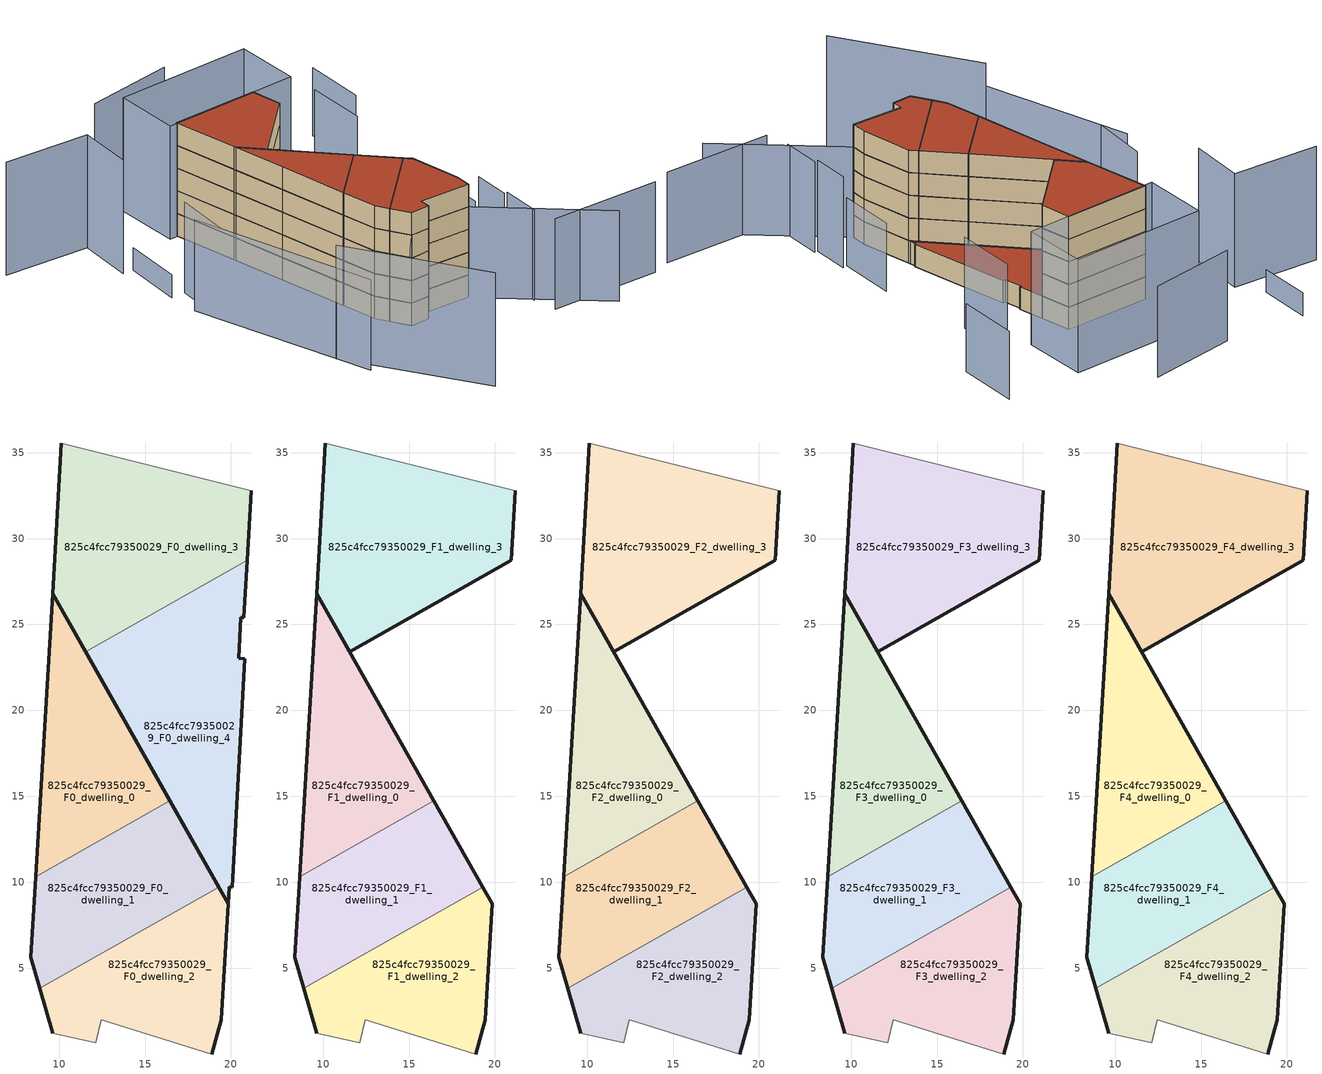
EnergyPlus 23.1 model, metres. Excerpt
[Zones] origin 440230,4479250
825c4fcc79350029_F0_dwelling_0
 floor ground (EU_floor_Construction): 16.44,14.75 9.62,26.79 9.21,19.54 8.64,10.33 z0
 wall outside (EU_wall_Construction): 8.64,10.33 9.21,19.54 9.62,26.79 16.44,14.75 z0:3
 wall to 825c4fcc79350029_F0_dwelling_1 (EU_wall_Construction): 16.44,14.75 8.64,10.33 z0:3
825c4fcc79350029_F0_dwelling_1
 floor ground (EU_floor_Construction): 19.29,9.72 16.44,14.75 8.64,10.33 8.36,5.64 8.88,3.83 z0
 wall outside (EU_wall_Construction): 16.44,14.75 19.29,9.72 / 8.88,3.83 8.36,5.64 8.64,10.33 z0:3
 wall to 825c4fcc79350029_F0_dwelling_2 (EU_wall_Construction): 19.29,9.72 8.88,3.83 z0:3
825c4fcc79350029_F0_dwelling_2
 floor ground (EU_floor_Construction): 18.89,0 19.44,1.98 19.84,8.73 19.29,9.72 8.88,3.83 9.64,1.21 12.13,0.64 12.47,1.99 z0
 wall outside (EU_wall_Construction): 9.64,1.21 8.88,3.83 / 19.29,9.72 19.84,8.73 19.44,1.98 18.89,0 z0:3
 wall adiabatic (EU_wall_Construction): 18.89,0 12.47,1.99 12.13,0.64 9.64,1.21 z0:3
825c4fcc79350029_F0_dwelling_3
 floor ground (EU_floor_Construction): 20.95,28.73 21.17,32.79 10.13,35.56 9.62,26.79 11.54,23.41 z0
 wall outside (EU_wall_Construction): 11.54,23.41 9.62,26.79 10.13,35.56 / 21.17,32.79 20.95,28.73 z0:3
 wall adiabatic (EU_wall_Construction): 10.13,35.56 21.17,32.79 z0:3
 wall to 825c4fcc79350029_F0_dwelling_4 (EU_wall_Construction): 20.95,28.73 11.54,23.41 z0:3
825c4fcc79350029_F0_dwelling_4
 floor ground (EU_floor_Construction): 19.84,8.73 19.9,9.73 20.07,9.72 20.79,23 20.44,23.05 20.56,25.43 20.76,25.4 20.95,28.73 11.54,23.41 z0
 wall outside (EU_wall_Construction): 20.95,28.73 20.76,25.4 20.56,25.43 20.44,23.05 20.79,23 20.07,9.72 19.9,9.73 19.84,8.73 11.54,23.41 z0:3
 roof outside (EU_roof_Construction): 20.95,28.73 20.76,25.4 20.56,25.43 20.44,23.05 20.79,23 20.07,9.72 19.9,9.73 19.84,8.73 11.54,23.41 z3
825c4fcc79350029_F1_dwelling_0
 floor to 825c4fcc79350029_F0_dwelling_0 (EU_floor_Construction): 16.44,14.75 9.62,26.79 9.21,19.54 8.64,10.33 z3
 wall outside (EU_wall_Construction): 8.64,10.33 9.21,19.54 9.62,26.79 16.44,14.75 z3:6
 wall to 825c4fcc79350029_F1_dwelling_1 (EU_wall_Construction): 16.44,14.75 8.64,10.33 z3:6
825c4fcc79350029_F1_dwelling_1
 floor to 825c4fcc79350029_F0_dwelling_1 (EU_floor_Construction): 19.29,9.72 16.44,14.75 8.64,10.33 8.36,5.64 8.88,3.83 z3
 wall outside (EU_wall_Construction): 16.44,14.75 19.29,9.72 / 8.88,3.83 8.36,5.64 8.64,10.33 z3:6
 wall to 825c4fcc79350029_F1_dwelling_2 (EU_wall_Construction): 19.29,9.72 8.88,3.83 z3:6
825c4fcc79350029_F1_dwelling_2
 floor to 825c4fcc79350029_F0_dwelling_2 (EU_floor_Construction): 18.89,0 19.44,1.98 19.84,8.73 19.29,9.72 8.88,3.83 9.64,1.21 12.13,0.64 12.47,1.99 z3
 wall outside (EU_wall_Construction): 9.64,1.21 8.88,3.83 / 19.29,9.72 19.84,8.73 19.44,1.98 18.89,0 z3:6
 wall adiabatic (EU_wall_Construction): 18.89,0 12.47,1.99 12.13,0.64 9.64,1.21 z3:6
825c4fcc79350029_F1_dwelling_3
 floor to 825c4fcc79350029_F0_dwelling_3 (EU_floor_Construction): 20.95,28.73 21.17,32.79 10.13,35.56 9.62,26.79 11.54,23.41 z3
 wall outside (EU_wall_Construction): 21.17,32.79 20.95,28.73 11.54,23.41 9.62,26.79 10.13,35.56 z3:6
 wall adiabatic (EU_wall_Construction): 10.13,35.56 21.17,32.79 z3:6
825c4fcc79350029_F2_dwelling_0
 floor to 825c4fcc79350029_F1_dwelling_0 (EU_floor_Construction): 16.44,14.75 9.62,26.79 9.21,19.54 8.64,10.33 z6
 wall outside (EU_wall_Construction): 8.64,10.33 9.21,19.54 9.62,26.79 16.44,14.75 z6:9
 wall to 825c4fcc79350029_F2_dwelling_1 (EU_wall_Construction): 16.44,14.75 8.64,10.33 z6:9
825c4fcc79350029_F2_dwelling_1
 floor to 825c4fcc79350029_F1_dwelling_1 (EU_floor_Construction): 19.29,9.72 16.44,14.75 8.64,10.33 8.36,5.64 8.88,3.83 z6
 wall outside (EU_wall_Construction): 16.44,14.75 19.29,9.72 / 8.88,3.83 8.36,5.64 8.64,10.33 z6:9
 wall to 825c4fcc79350029_F2_dwelling_2 (EU_wall_Construction): 19.29,9.72 8.88,3.83 z6:9
825c4fcc79350029_F2_dwelling_2
 floor to 825c4fcc79350029_F1_dwelling_2 (EU_floor_Construction): 18.89,0 19.44,1.98 19.84,8.73 19.29,9.72 8.88,3.83 9.64,1.21 12.13,0.64 12.47,1.99 z6
 wall outside (EU_wall_Construction): 9.64,1.21 8.88,3.83 / 19.29,9.72 19.84,8.73 19.44,1.98 18.89,0 z6:9
 wall adiabatic (EU_wall_Construction): 18.89,0 12.47,1.99 12.13,0.64 9.64,1.21 z6:9
825c4fcc79350029_F2_dwelling_3
 floor to 825c4fcc79350029_F1_dwelling_3 (EU_floor_Construction): 20.95,28.73 21.17,32.79 10.13,35.56 9.62,26.79 11.54,23.41 z6
 wall outside (EU_wall_Construction): 21.17,32.79 20.95,28.73 11.54,23.41 9.62,26.79 10.13,35.56 z6:9
 wall adiabatic (EU_wall_Construction): 10.13,35.56 21.17,32.79 z6:9
825c4fcc79350029_F3_dwelling_0
 floor to 825c4fcc79350029_F2_dwelling_0 (EU_floor_Construction): 16.44,14.75 9.62,26.79 9.21,19.54 8.64,10.33 z9
 wall outside (EU_wall_Construction): 8.64,10.33 9.21,19.54 9.62,26.79 16.44,14.75 z9:12
 wall to 825c4fcc79350029_F3_dwelling_1 (EU_wall_Construction): 16.44,14.75 8.64,10.33 z9:12
825c4fcc79350029_F3_dwelling_1
 floor to 825c4fcc79350029_F2_dwelling_1 (EU_floor_Construction): 19.29,9.72 16.44,14.75 8.64,10.33 8.36,5.64 8.88,3.83 z9
 wall outside (EU_wall_Construction): 16.44,14.75 19.29,9.72 / 8.88,3.83 8.36,5.64 8.64,10.33 z9:12
 wall to 825c4fcc79350029_F3_dwelling_2 (EU_wall_Construction): 19.29,9.72 8.88,3.83 z9:12
825c4fcc79350029_F3_dwelling_2
 floor to 825c4fcc79350029_F2_dwelling_2 (EU_floor_Construction): 18.89,0 19.44,1.98 19.84,8.73 19.29,9.72 8.88,3.83 9.64,1.21 12.13,0.64 12.47,1.99 z9
 wall outside (EU_wall_Construction): 9.64,1.21 8.88,3.83 / 19.29,9.72 19.84,8.73 19.44,1.98 18.89,0 z9:12
 wall adiabatic (EU_wall_Construction): 18.89,0 12.47,1.99 12.13,0.64 9.64,1.21 z9:12
825c4fcc79350029_F3_dwelling_3
 floor to 825c4fcc79350029_F2_dwelling_3 (EU_floor_Construction): 20.95,28.73 21.17,32.79 10.13,35.56 9.62,26.79 11.54,23.41 z9
 wall outside (EU_wall_Construction): 21.17,32.79 20.95,28.73 11.54,23.41 9.62,26.79 10.13,35.56 z9:12
 wall adiabatic (EU_wall_Construction): 10.13,35.56 21.17,32.79 z9:12
825c4fcc79350029_F4_dwelling_0
 floor to 825c4fcc79350029_F3_dwelling_0 (EU_floor_Construction): 16.44,14.75 9.62,26.79 9.21,19.54 8.64,10.33 z12
 wall outside (EU_wall_Construction): 8.64,10.33 9.21,19.54 9.62,26.79 16.44,14.75 z12:15
 wall to 825c4fcc79350029_F4_dwelling_1 (EU_wall_Construction): 16.44,14.75 8.64,10.33 z12:15
 roof outside (EU_roof_Construction): 9.62,26.79 16.44,14.75 8.64,10.33 9.21,19.54 z15
825c4fcc79350029_F4_dwelling_1
 floor to 825c4fcc79350029_F3_dwelling_1 (EU_floor_Construction): 19.29,9.72 16.44,14.75 8.64,10.33 8.36,5.64 8.88,3.83 z12
 wall outside (EU_wall_Construction): 16.44,14.75 19.29,9.72 / 8.88,3.83 8.36,5.64 8.64,10.33 z12:15
 wall to 825c4fcc79350029_F4_dwelling_2 (EU_wall_Construction): 19.29,9.72 8.88,3.83 z12:15
 roof outside (EU_roof_Construction): 16.44,14.75 19.29,9.72 8.88,3.83 8.36,5.64 8.64,10.33 z15
825c4fcc79350029_F4_dwelling_2
 floor to 825c4fcc79350029_F3_dwelling_2 (EU_floor_Construction): 18.89,0 19.44,1.98 19.84,8.73 19.29,9.72 8.88,3.83 9.64,1.21 12.13,0.64 12.47,1.99 z12
 wall outside (EU_wall_Construction): 9.64,1.21 8.88,3.83 / 19.29,9.72 19.84,8.73 19.44,1.98 18.89,0 z12:15
 wall adiabatic (EU_wall_Construction): 18.89,0 12.47,1.99 12.13,0.64 9.64,1.21 z12:15
 roof outside (EU_roof_Construction): 19.29,9.72 19.84,8.73 19.44,1.98 18.89,0 12.47,1.99 12.13,0.64 9.64,1.21 8.88,3.83 z15
825c4fcc79350029_F4_dwelling_3
 floor to 825c4fcc79350029_F3_dwelling_3 (EU_floor_Construction): 20.95,28.73 21.17,32.79 10.13,35.56 9.62,26.79 11.54,23.41 z12
 wall outside (EU_wall_Construction): 21.17,32.79 20.95,28.73 11.54,23.41 9.62,26.79 10.13,35.56 z12:15
 wall adiabatic (EU_wall_Construction): 10.13,35.56 21.17,32.79 z12:15
 roof outside (EU_roof_Construction): 21.17,32.79 20.95,28.73 11.54,23.41 9.62,26.79 10.13,35.56 z15
shading: 22.66,-9.66 36.51,-13.6 / 6.94,-0.61 15.43,5.12 / 15.43,5.12 28.61,-14.41 / 22.91,-6.41 24.26,-1.51 / 23.87,-1.4 25.16,3.29 / -2.52,23.34 -1.45,-1.21 / 0.1,26.79 -2.36,19.63 / 28.04,22.91 30.09,30.57 / 23.79,47.57 12.24,48.89 z0:12; 24.61,3.37 26.57,10.53 / 36.06,29.19 38.28,37.02 z0:9; 0.75,34.68 -1.7,27.32 / 2.3,52.31 0.49,45.67 z0:3; -9.05,45.65 1.74,42.05 / 1.74,42.05 -0.57,35.11 / -1.66,3.58 4.19,-14.92 / 11.05,43.9 28.54,39.71 / 28.54,39.71 26.56,31.43 / 26.56,31.43 9.06,35.63 / 9.06,35.63 11.05,43.9 z0:15
[Building]
EU S2 Campaign: North Axis=0; Terrain=City; Solar Distribution=FullExterior
[Site:Location]
Madrid: Latitude=40.5; Longitude=-3.5; Time Zone=1; Elevation=609
[SizingPeriod:WeatherFileDays]
AnnualSizingPeriod: Begin Month=1; Begin Day of Month=1; End Month=12; End Day of Month=31; Day of Week for Start Day=Monday; Use Weather File Daylight Saving Period=No; Use Weather File Rain and Snow Indicators=No
[MATERIAL]
EU_InternalMass_Material: Roughness=MediumRough; Thickness=0.1; Conductivity=1; Density=1800; Specific Heat=900; Thermal Absorptance=0.9; Solar Absorptance=0.7; Visible Absorptance=0.7
[MATERIAL:NOMASS] Roughness=MediumRough; Thermal Absorptance=0.9; Solar Absorptance=0.7; Visible Absorptance=0.7
Name | Thermal Resistance
EU_wall_NoMass | 1.60022
EU_roof_NoMass | 1.57597
EU_floor_NoMass | 0.470652
[CONSTRUCTION]
EU_wall_Construction: EU_wall_NoMass
EU_roof_Construction: EU_roof_NoMass
EU_floor_Construction: EU_floor_NoMass
EU_InternalMass_Construction: EU_InternalMass_Material
[ZONE] Type=1; Multiplier=1; Ceiling Height=autocalculate; Floor Area=autocalculate; Part of Total Floor Area=Yes
Name | Volume
825c4fcc79350029_F0_dwelling_0; 825c4fcc79350029_F1_dwelling_0; 825c4fcc79350029_F2_dwelling_0; 825c4fcc79350029_F3_dwelling_0; 825c4fcc79350029_F4_dwelling_0 | 185.689
825c4fcc79350029_F0_dwelling_1; 825c4fcc79350029_F1_dwelling_1; 825c4fcc79350029_F2_dwelling_1; 825c4fcc79350029_F3_dwelling_1; 825c4fcc79350029_F4_dwelling_1 | 185.705
825c4fcc79350029_F0_dwelling_2; 825c4fcc79350029_F1_dwelling_2; 825c4fcc79350029_F2_dwelling_2; 825c4fcc79350029_F3_dwelling_2; 825c4fcc79350029_F4_dwelling_2 | 185.713
825c4fcc79350029_F0_dwelling_3; 825c4fcc79350029_F1_dwelling_3; 825c4fcc79350029_F2_dwelling_3; 825c4fcc79350029_F3_dwelling_3; 825c4fcc79350029_F4_dwelling_3 | 278.52
825c4fcc79350029_F0_dwelling_4 | 278.539
[INTERNALMASS] Construction=EU_InternalMass_Construction
Name | Zone or ZoneList | Surface Area
825c4fcc79350029_F0_dwelling_0_EU_InternalMass | 825c4fcc79350029_F0_dwelling_0 | 61.8965
825c4fcc79350029_F0_dwelling_1_EU_InternalMass | 825c4fcc79350029_F0_dwelling_1 | 61.9018
825c4fcc79350029_F0_dwelling_2_EU_InternalMass | 825c4fcc79350029_F0_dwelling_2 | 61.9043
825c4fcc79350029_F0_dwelling_3_EU_InternalMass | 825c4fcc79350029_F0_dwelling_3 | 92.8402
825c4fcc79350029_F0_dwelling_4_EU_InternalMass | 825c4fcc79350029_F0_dwelling_4 | 92.8464
825c4fcc79350029_F1_dwelling_0_EU_InternalMass | 825c4fcc79350029_F1_dwelling_0 | 92.8487
825c4fcc79350029_F1_dwelling_1_EU_InternalMass | 825c4fcc79350029_F1_dwelling_1 | 92.8534
825c4fcc79350029_F1_dwelling_2_EU_InternalMass | 825c4fcc79350029_F1_dwelling_2 | 92.8402
825c4fcc79350029_F1_dwelling_3_EU_InternalMass | 825c4fcc79350029_F1_dwelling_3 | 92.8464
825c4fcc79350029_F2_dwelling_0_EU_InternalMass | 825c4fcc79350029_F2_dwelling_0 | 92.8487
825c4fcc79350029_F2_dwelling_1_EU_InternalMass | 825c4fcc79350029_F2_dwelling_1 | 92.8534
825c4fcc79350029_F2_dwelling_2_EU_InternalMass | 825c4fcc79350029_F2_dwelling_2 | 92.8402
825c4fcc79350029_F2_dwelling_3_EU_InternalMass | 825c4fcc79350029_F2_dwelling_3 | 92.8464
825c4fcc79350029_F3_dwelling_0_EU_InternalMass | 825c4fcc79350029_F3_dwelling_0 | 92.8487
825c4fcc79350029_F3_dwelling_1_EU_InternalMass | 825c4fcc79350029_F3_dwelling_1 | 92.8534
825c4fcc79350029_F3_dwelling_2_EU_InternalMass | 825c4fcc79350029_F3_dwelling_2 | 92.8402
825c4fcc79350029_F3_dwelling_3_EU_InternalMass | 825c4fcc79350029_F3_dwelling_3 | 92.8464
825c4fcc79350029_F4_dwelling_0_EU_InternalMass | 825c4fcc79350029_F4_dwelling_0 | 92.8487
825c4fcc79350029_F4_dwelling_1_EU_InternalMass | 825c4fcc79350029_F4_dwelling_1 | 92.8534
825c4fcc79350029_F4_dwelling_2_EU_InternalMass | 825c4fcc79350029_F4_dwelling_2 | 92.8402
825c4fcc79350029_F4_dwelling_3_EU_InternalMass | 825c4fcc79350029_F4_dwelling_3 | 92.8464
[OTHEREQUIPMENT] Fuel Type=Electricity; Design Level Calculation Method=Watts/Area; Power per Zone Floor Area=1; Fraction Latent=0; Fraction Radiant=0; Fraction Lost=0; Carbon Dioxide Generation Rate=0; EndUse Subcategory=EU_Step8_InternalGains
Name | Zone or ZoneList or Space or SpaceList | Schedule
EU_Step8_InternalGain_825c4fcc79350029_F0_dwelling_0_f000 | 825c4fcc79350029_F0_dwelling_0 | EU_Step8_GainSchedule_825c4fcc79350029_F0_dwelling_0_f000
EU_Step8_InternalGain_825c4fcc79350029_F0_dwelling_1_f000 | 825c4fcc79350029_F0_dwelling_1 | EU_Step8_GainSchedule_825c4fcc79350029_F0_dwelling_1_f000
EU_Step8_InternalGain_825c4fcc79350029_F0_dwelling_2_f000 | 825c4fcc79350029_F0_dwelling_2 | EU_Step8_GainSchedule_825c4fcc79350029_F0_dwelling_2_f000
EU_Step8_InternalGain_825c4fcc79350029_F0_dwelling_3_f000 | 825c4fcc79350029_F0_dwelling_3 | EU_Step8_GainSchedule_825c4fcc79350029_F0_dwelling_3_f000
EU_Step8_InternalGain_825c4fcc79350029_F0_dwelling_4_f000 | 825c4fcc79350029_F0_dwelling_4 | EU_Step8_GainSchedule_825c4fcc79350029_F0_dwelling_4_f000
EU_Step8_InternalGain_825c4fcc79350029_F1_dwelling_0_f000 | 825c4fcc79350029_F1_dwelling_0 | EU_Step8_GainSchedule_825c4fcc79350029_F1_dwelling_0_f000
EU_Step8_InternalGain_825c4fcc79350029_F1_dwelling_1_f000 | 825c4fcc79350029_F1_dwelling_1 | EU_Step8_GainSchedule_825c4fcc79350029_F1_dwelling_1_f000
EU_Step8_InternalGain_825c4fcc79350029_F1_dwelling_2_f000 | 825c4fcc79350029_F1_dwelling_2 | EU_Step8_GainSchedule_825c4fcc79350029_F1_dwelling_2_f000
EU_Step8_InternalGain_825c4fcc79350029_F1_dwelling_3_f000 | 825c4fcc79350029_F1_dwelling_3 | EU_Step8_GainSchedule_825c4fcc79350029_F1_dwelling_3_f000
EU_Step8_InternalGain_825c4fcc79350029_F2_dwelling_0_f000 | 825c4fcc79350029_F2_dwelling_0 | EU_Step8_GainSchedule_825c4fcc79350029_F2_dwelling_0_f000
EU_Step8_InternalGain_825c4fcc79350029_F2_dwelling_1_f000 | 825c4fcc79350029_F2_dwelling_1 | EU_Step8_GainSchedule_825c4fcc79350029_F2_dwelling_1_f000
EU_Step8_InternalGain_825c4fcc79350029_F2_dwelling_2_f000 | 825c4fcc79350029_F2_dwelling_2 | EU_Step8_GainSchedule_825c4fcc79350029_F2_dwelling_2_f000
EU_Step8_InternalGain_825c4fcc79350029_F2_dwelling_3_f000 | 825c4fcc79350029_F2_dwelling_3 | EU_Step8_GainSchedule_825c4fcc79350029_F2_dwelling_3_f000
EU_Step8_InternalGain_825c4fcc79350029_F3_dwelling_0_f000 | 825c4fcc79350029_F3_dwelling_0 | EU_Step8_GainSchedule_825c4fcc79350029_F3_dwelling_0_f000
EU_Step8_InternalGain_825c4fcc79350029_F3_dwelling_1_f000 | 825c4fcc79350029_F3_dwelling_1 | EU_Step8_GainSchedule_825c4fcc79350029_F3_dwelling_1_f000
EU_Step8_InternalGain_825c4fcc79350029_F3_dwelling_2_f000 | 825c4fcc79350029_F3_dwelling_2 | EU_Step8_GainSchedule_825c4fcc79350029_F3_dwelling_2_f000
EU_Step8_InternalGain_825c4fcc79350029_F3_dwelling_3_f000 | 825c4fcc79350029_F3_dwelling_3 | EU_Step8_GainSchedule_825c4fcc79350029_F3_dwelling_3_f000
EU_Step8_InternalGain_825c4fcc79350029_F4_dwelling_0_f000 | 825c4fcc79350029_F4_dwelling_0 | EU_Step8_GainSchedule_825c4fcc79350029_F4_dwelling_0_f000
EU_Step8_InternalGain_825c4fcc79350029_F4_dwelling_1_f000 | 825c4fcc79350029_F4_dwelling_1 | EU_Step8_GainSchedule_825c4fcc79350029_F4_dwelling_1_f000
EU_Step8_InternalGain_825c4fcc79350029_F4_dwelling_2_f000 | 825c4fcc79350029_F4_dwelling_2 | EU_Step8_GainSchedule_825c4fcc79350029_F4_dwelling_2_f000
EU_Step8_InternalGain_825c4fcc79350029_F4_dwelling_3_f000 | 825c4fcc79350029_F4_dwelling_3 | EU_Step8_GainSchedule_825c4fcc79350029_F4_dwelling_3_f000
[ZONEVENTILATION:DESIGNFLOWRATE] Schedule=EU_AlwaysOn; Design Flow Rate Calculation Method=AirChanges/Hour; Air Changes per Hour=0.480704; Ventilation Type=Natural; Fan Pressure Rise=0; Fan Total Efficiency=1; Constant Term Coefficient=1; Temperature Term Coefficient=0; Velocity Term Coefficient=0; Velocity Squared Term Coefficient=0; Minimum Indoor Temperature=-100; Maximum Indoor Temperature=100; Delta Temperature=-100; Minimum Outdoor Temperature=-100; Maximum Outdoor Temperature=100; Maximum Wind Speed=40
Name | Zone or ZoneList or Space or SpaceList
EU_ConstantAir_825c4fcc79350029_F0_dwelling_0 | 825c4fcc79350029_F0_dwelling_0
EU_ConstantAir_825c4fcc79350029_F0_dwelling_1 | 825c4fcc79350029_F0_dwelling_1
EU_ConstantAir_825c4fcc79350029_F0_dwelling_2 | 825c4fcc79350029_F0_dwelling_2
EU_ConstantAir_825c4fcc79350029_F0_dwelling_3 | 825c4fcc79350029_F0_dwelling_3
EU_ConstantAir_825c4fcc79350029_F0_dwelling_4 | 825c4fcc79350029_F0_dwelling_4
EU_ConstantAir_825c4fcc79350029_F1_dwelling_0 | 825c4fcc79350029_F1_dwelling_0
EU_ConstantAir_825c4fcc79350029_F1_dwelling_1 | 825c4fcc79350029_F1_dwelling_1
EU_ConstantAir_825c4fcc79350029_F1_dwelling_2 | 825c4fcc79350029_F1_dwelling_2
EU_ConstantAir_825c4fcc79350029_F1_dwelling_3 | 825c4fcc79350029_F1_dwelling_3
EU_ConstantAir_825c4fcc79350029_F2_dwelling_0 | 825c4fcc79350029_F2_dwelling_0
EU_ConstantAir_825c4fcc79350029_F2_dwelling_1 | 825c4fcc79350029_F2_dwelling_1
EU_ConstantAir_825c4fcc79350029_F2_dwelling_2 | 825c4fcc79350029_F2_dwelling_2
EU_ConstantAir_825c4fcc79350029_F2_dwelling_3 | 825c4fcc79350029_F2_dwelling_3
EU_ConstantAir_825c4fcc79350029_F3_dwelling_0 | 825c4fcc79350029_F3_dwelling_0
EU_ConstantAir_825c4fcc79350029_F3_dwelling_1 | 825c4fcc79350029_F3_dwelling_1
EU_ConstantAir_825c4fcc79350029_F3_dwelling_2 | 825c4fcc79350029_F3_dwelling_2
EU_ConstantAir_825c4fcc79350029_F3_dwelling_3 | 825c4fcc79350029_F3_dwelling_3
EU_ConstantAir_825c4fcc79350029_F4_dwelling_0 | 825c4fcc79350029_F4_dwelling_0
EU_ConstantAir_825c4fcc79350029_F4_dwelling_1 | 825c4fcc79350029_F4_dwelling_1
EU_ConstantAir_825c4fcc79350029_F4_dwelling_2 | 825c4fcc79350029_F4_dwelling_2
EU_ConstantAir_825c4fcc79350029_F4_dwelling_3 | 825c4fcc79350029_F4_dwelling_3
[HVACTEMPLATE:THERMOSTAT] Constant Heating Setpoint=20; Constant Cooling Setpoint=50
EU_HeatOnly_825c4fcc79350029_F0_dwelling_0; EU_HeatOnly_825c4fcc79350029_F0_dwelling_1; EU_HeatOnly_825c4fcc79350029_F0_dwelling_2; EU_HeatOnly_825c4fcc79350029_F0_dwelling_3; EU_HeatOnly_825c4fcc79350029_F0_dwelling_4; EU_HeatOnly_825c4fcc79350029_F1_dwelling_0; EU_HeatOnly_825c4fcc79350029_F1_dwelling_1; EU_HeatOnly_825c4fcc79350029_F1_dwelling_2; EU_HeatOnly_825c4fcc79350029_F1_dwelling_3; EU_HeatOnly_825c4fcc79350029_F2_dwelling_0; EU_HeatOnly_825c4fcc79350029_F2_dwelling_1; EU_HeatOnly_825c4fcc79350029_F2_dwelling_2; EU_HeatOnly_825c4fcc79350029_F2_dwelling_3; EU_HeatOnly_825c4fcc79350029_F3_dwelling_0; EU_HeatOnly_825c4fcc79350029_F3_dwelling_1; EU_HeatOnly_825c4fcc79350029_F3_dwelling_2; EU_HeatOnly_825c4fcc79350029_F3_dwelling_3; EU_HeatOnly_825c4fcc79350029_F4_dwelling_0; EU_HeatOnly_825c4fcc79350029_F4_dwelling_1; EU_HeatOnly_825c4fcc79350029_F4_dwelling_2; EU_HeatOnly_825c4fcc79350029_F4_dwelling_3
[HVACTEMPLATE:ZONE:IDEALLOADSAIRSYSTEM] System Availability Schedule=EU_AlwaysOn; Maximum Heating Supply Air Temperature=50; Minimum Cooling Supply Air Temperature=13; Maximum Heating Supply Air Humidity Ratio=0.0156; Minimum Cooling Supply Air Humidity Ratio=0.0077; Heating Limit=NoLimit; Cooling Limit=NoLimit; Heating Availability Schedule=EU_AlwaysOn; Cooling Availability Schedule=EU_CoolingOff; Dehumidification Control Type=ConstantSensibleHeatRatio; Cooling Sensible Heat Ratio=0.7; Dehumidification Setpoint=60; Humidification Control Type=None; Humidification Setpoint=30; Outdoor Air Method=None; Outdoor Air Flow Rate per Person=0.00944; Outdoor Air Flow Rate per Zone Floor Area=0; Outdoor Air Flow Rate per Zone=0; Demand Controlled Ventilation Type=None; Outdoor Air Economizer Type=NoEconomizer; Heat Recovery Type=None; Sensible Heat Recovery Effectiveness=0.7; Latent Heat Recovery Effectiveness=0.65
Name | Template Thermostat
825c4fcc79350029_F0_dwelling_0 | EU_HeatOnly_825c4fcc79350029_F0_dwelling_0
825c4fcc79350029_F0_dwelling_1 | EU_HeatOnly_825c4fcc79350029_F0_dwelling_1
825c4fcc79350029_F0_dwelling_2 | EU_HeatOnly_825c4fcc79350029_F0_dwelling_2
825c4fcc79350029_F0_dwelling_3 | EU_HeatOnly_825c4fcc79350029_F0_dwelling_3
825c4fcc79350029_F0_dwelling_4 | EU_HeatOnly_825c4fcc79350029_F0_dwelling_4
825c4fcc79350029_F1_dwelling_0 | EU_HeatOnly_825c4fcc79350029_F1_dwelling_0
825c4fcc79350029_F1_dwelling_1 | EU_HeatOnly_825c4fcc79350029_F1_dwelling_1
825c4fcc79350029_F1_dwelling_2 | EU_HeatOnly_825c4fcc79350029_F1_dwelling_2
825c4fcc79350029_F1_dwelling_3 | EU_HeatOnly_825c4fcc79350029_F1_dwelling_3
825c4fcc79350029_F2_dwelling_0 | EU_HeatOnly_825c4fcc79350029_F2_dwelling_0
825c4fcc79350029_F2_dwelling_1 | EU_HeatOnly_825c4fcc79350029_F2_dwelling_1
825c4fcc79350029_F2_dwelling_2 | EU_HeatOnly_825c4fcc79350029_F2_dwelling_2
825c4fcc79350029_F2_dwelling_3 | EU_HeatOnly_825c4fcc79350029_F2_dwelling_3
825c4fcc79350029_F3_dwelling_0 | EU_HeatOnly_825c4fcc79350029_F3_dwelling_0
825c4fcc79350029_F3_dwelling_1 | EU_HeatOnly_825c4fcc79350029_F3_dwelling_1
825c4fcc79350029_F3_dwelling_2 | EU_HeatOnly_825c4fcc79350029_F3_dwelling_2
825c4fcc79350029_F3_dwelling_3 | EU_HeatOnly_825c4fcc79350029_F3_dwelling_3
825c4fcc79350029_F4_dwelling_0 | EU_HeatOnly_825c4fcc79350029_F4_dwelling_0
825c4fcc79350029_F4_dwelling_1 | EU_HeatOnly_825c4fcc79350029_F4_dwelling_1
825c4fcc79350029_F4_dwelling_2 | EU_HeatOnly_825c4fcc79350029_F4_dwelling_2
825c4fcc79350029_F4_dwelling_3 | EU_HeatOnly_825c4fcc79350029_F4_dwelling_3
[SIZING:ZONE] Zone Cooling Design Supply Air Temperature Input Method=SupplyAirTemperature; Zone Cooling Design Supply Air Temperature=13; Zone Heating Design Supply Air Temperature Input Method=SupplyAirTemperature; Zone Heating Design Supply Air Temperature=50; Zone Cooling Design Supply Air Humidity Ratio=0.008; Zone Heating Design Supply Air Humidity Ratio=0.008; Cooling Design Air Flow Method=DesignDay; Cooling Design Air Flow Rate=0; Cooling Minimum Air Flow per Zone Floor Area=0.000762; Cooling Minimum Air Flow=0; Cooling Minimum Air Flow Fraction=0.2; Heating Design Air Flow Method=DesignDay; Heating Design Air Flow Rate=0; Heating Maximum Air Flow per Zone Floor Area=0.002032; Heating Maximum Air Flow=0.141576; Heating Maximum Air Flow Fraction=0.3; Account for Dedicated Outdoor Air System=No; Dedicated Outdoor Air System Control Strategy=NeutralSupplyAir; Dedicated Outdoor Air Low Setpoint Temperature for Design=autosize; Dedicated Outdoor Air High Setpoint Temperature for Design=autosize; Zone Load Sizing Method=Sensible Load Only No Latent Load; Zone Latent Cooling Design Supply Air Humidity Ratio Input Method=HumidityRatioDifference; Zone Cooling Design Supply Air Humidity Ratio Difference=0.005; Zone Latent Heating Design Supply Air Humidity Ratio Input Method=HumidityRatioDifference; Zone Humidification Design Supply Air Humidity Ratio Difference=0.005
825c4fcc79350029_F0_dwelling_0; 825c4fcc79350029_F0_dwelling_1; 825c4fcc79350029_F0_dwelling_2; 825c4fcc79350029_F0_dwelling_3; 825c4fcc79350029_F0_dwelling_4; 825c4fcc79350029_F1_dwelling_0; 825c4fcc79350029_F1_dwelling_1; 825c4fcc79350029_F1_dwelling_2; 825c4fcc79350029_F1_dwelling_3; 825c4fcc79350029_F2_dwelling_0; 825c4fcc79350029_F2_dwelling_1; 825c4fcc79350029_F2_dwelling_2; 825c4fcc79350029_F2_dwelling_3; 825c4fcc79350029_F3_dwelling_0; 825c4fcc79350029_F3_dwelling_1; 825c4fcc79350029_F3_dwelling_2; 825c4fcc79350029_F3_dwelling_3; 825c4fcc79350029_F4_dwelling_0; 825c4fcc79350029_F4_dwelling_1; 825c4fcc79350029_F4_dwelling_2; 825c4fcc79350029_F4_dwelling_3
[SCHEDULE:CONSTANT]
Name | Hourly Value
EU_AlwaysOn | 1
EU_CoolingOff | 0
[SCHEDULE:FILE] Column Number=1; Rows to Skip at Top=0; Number of Hours of Data=8760; Column Separator=Comma; Interpolate to Timestep=No; Minutes per Item=60; Adjust Schedule for Daylight Savings=Yes
Name | File
EU_Step8_GainSchedule_825c4fcc79350029_F0_dwelling_0_f000 | ../../schedules/825c4fcc79350029/825c4fcc79350029_F0_dwelling_0_f000_gain.csv
EU_Step8_GainSchedule_825c4fcc79350029_F0_dwelling_1_f000 | ../../schedules/825c4fcc79350029/825c4fcc79350029_F0_dwelling_1_f000_gain.csv
EU_Step8_GainSchedule_825c4fcc79350029_F0_dwelling_2_f000 | ../../schedules/825c4fcc79350029/825c4fcc79350029_F0_dwelling_2_f000_gain.csv
EU_Step8_GainSchedule_825c4fcc79350029_F0_dwelling_3_f000 | ../../schedules/825c4fcc79350029/825c4fcc79350029_F0_dwelling_3_f000_gain.csv
EU_Step8_GainSchedule_825c4fcc79350029_F0_dwelling_4_f000 | ../../schedules/825c4fcc79350029/825c4fcc79350029_F0_dwelling_4_f000_gain.csv
EU_Step8_GainSchedule_825c4fcc79350029_F1_dwelling_0_f000 | ../../schedules/825c4fcc79350029/825c4fcc79350029_F1_dwelling_0_f000_gain.csv
EU_Step8_GainSchedule_825c4fcc79350029_F1_dwelling_1_f000 | ../../schedules/825c4fcc79350029/825c4fcc79350029_F1_dwelling_1_f000_gain.csv
EU_Step8_GainSchedule_825c4fcc79350029_F1_dwelling_2_f000 | ../../schedules/825c4fcc79350029/825c4fcc79350029_F1_dwelling_2_f000_gain.csv
EU_Step8_GainSchedule_825c4fcc79350029_F1_dwelling_3_f000 | ../../schedules/825c4fcc79350029/825c4fcc79350029_F1_dwelling_3_f000_gain.csv
EU_Step8_GainSchedule_825c4fcc79350029_F2_dwelling_0_f000 | ../../schedules/825c4fcc79350029/825c4fcc79350029_F2_dwelling_0_f000_gain.csv
EU_Step8_GainSchedule_825c4fcc79350029_F2_dwelling_1_f000 | ../../schedules/825c4fcc79350029/825c4fcc79350029_F2_dwelling_1_f000_gain.csv
EU_Step8_GainSchedule_825c4fcc79350029_F2_dwelling_2_f000 | ../../schedules/825c4fcc79350029/825c4fcc79350029_F2_dwelling_2_f000_gain.csv
EU_Step8_GainSchedule_825c4fcc79350029_F2_dwelling_3_f000 | ../../schedules/825c4fcc79350029/825c4fcc79350029_F2_dwelling_3_f000_gain.csv
EU_Step8_GainSchedule_825c4fcc79350029_F3_dwelling_0_f000 | ../../schedules/825c4fcc79350029/825c4fcc79350029_F3_dwelling_0_f000_gain.csv
EU_Step8_GainSchedule_825c4fcc79350029_F3_dwelling_1_f000 | ../../schedules/825c4fcc79350029/825c4fcc79350029_F3_dwelling_1_f000_gain.csv
EU_Step8_GainSchedule_825c4fcc79350029_F3_dwelling_2_f000 | ../../schedules/825c4fcc79350029/825c4fcc79350029_F3_dwelling_2_f000_gain.csv
EU_Step8_GainSchedule_825c4fcc79350029_F3_dwelling_3_f000 | ../../schedules/825c4fcc79350029/825c4fcc79350029_F3_dwelling_3_f000_gain.csv
EU_Step8_GainSchedule_825c4fcc79350029_F4_dwelling_0_f000 | ../../schedules/825c4fcc79350029/825c4fcc79350029_F4_dwelling_0_f000_gain.csv
EU_Step8_GainSchedule_825c4fcc79350029_F4_dwelling_1_f000 | ../../schedules/825c4fcc79350029/825c4fcc79350029_F4_dwelling_1_f000_gain.csv
EU_Step8_GainSchedule_825c4fcc79350029_F4_dwelling_2_f000 | ../../schedules/825c4fcc79350029/825c4fcc79350029_F4_dwelling_2_f000_gain.csv
EU_Step8_GainSchedule_825c4fcc79350029_F4_dwelling_3_f000 | ../../schedules/825c4fcc79350029/825c4fcc79350029_F4_dwelling_3_f000_gain.csv
